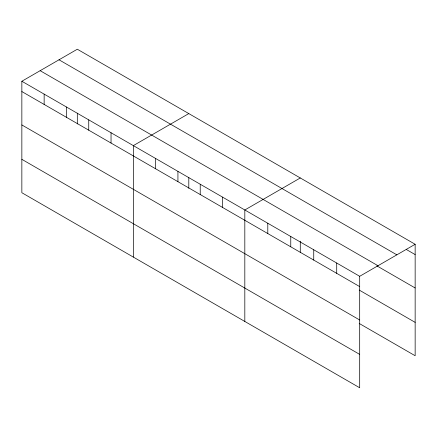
<?xml version="1.0" encoding="UTF-8"?>
<svg xmlns="http://www.w3.org/2000/svg" width="437" height="437" viewBox="0 0 437 437"><rect width="100%" height="100%" fill="white"/><g stroke="black" fill="none" stroke-linecap="round" stroke-linejoin="round"><path stroke-width="0.66" d="M21.85 81.255L359.684 276.299L359.684 387.772L21.85 192.722L21.85 81.255L77.316 49.228L415.15 244.278L415.15 355.745L359.192 323.44M188.8 113.593L133.334 145.619L133.334 257.087M300.285 177.963L244.818 209.984L244.818 321.452M359.684 276.299L415.15 244.278M406.312 249.478L415.15 254.58M59.011 59.798L396.845 254.842M40.155 70.685L377.989 265.734M376.863 265.86L415.15 287.967M21.85 91.557L359.684 286.601M359.192 290.053L415.15 322.364M21.85 124.944L359.684 319.988M21.85 159.336L359.684 354.385M336.714 263.036L336.714 273.338M313.739 249.773L313.739 260.075M300.285 241.208L300.285 252.673M290.763 236.51L290.763 246.812M267.794 223.247L267.794 233.549M222.526 197.109L222.526 207.411M200.228 184.239L200.228 194.541M188.8 177.515L188.8 188.309M177.93 171.364L177.93 181.666M155.632 158.489L155.632 168.797M111.036 132.744L111.036 143.046M88.744 119.869L88.744 130.177M77.316 113.15L77.316 123.944M66.446 106.999L66.446 117.302M44.148 94.124L44.148 104.427"/></g></svg>
